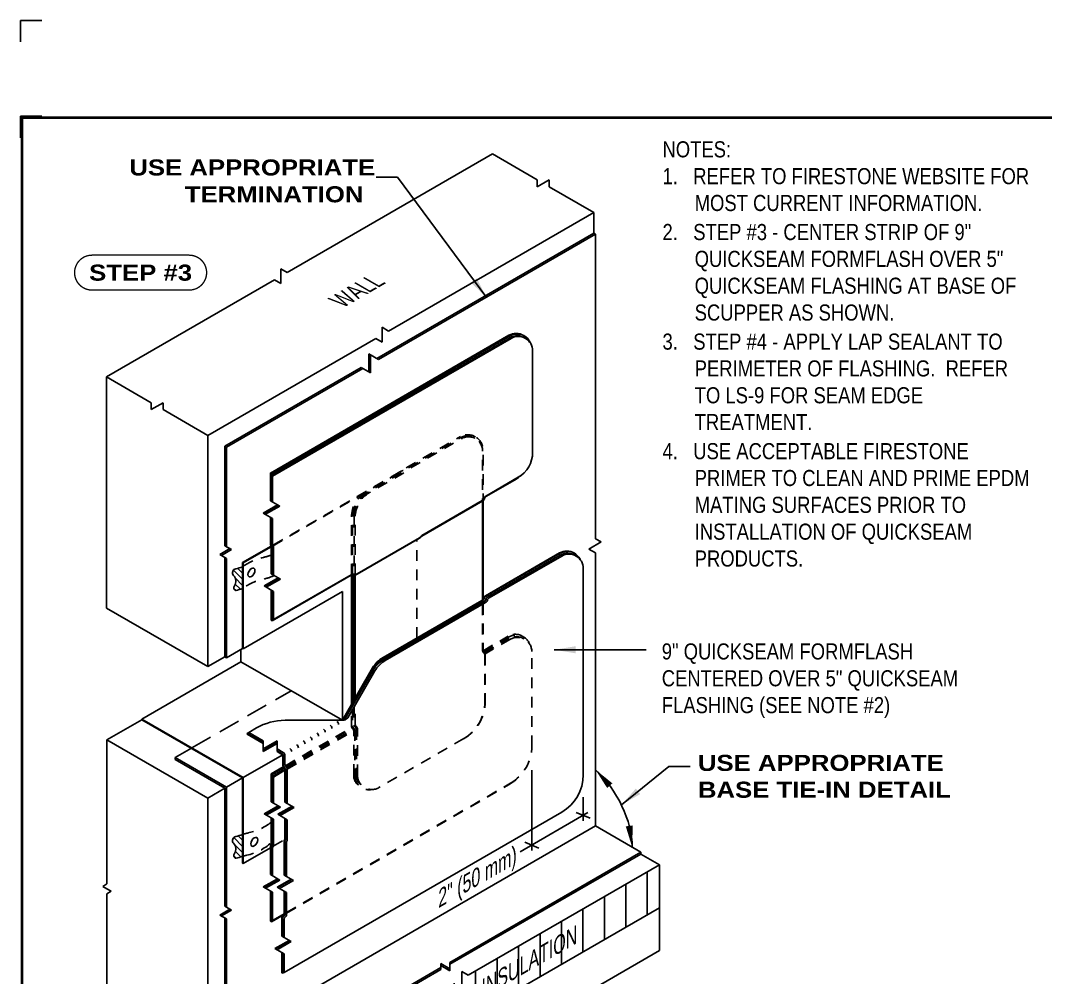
# Model space of a CAD drawing. Header units: inches. Extents: x 277.4 to 297.5, y 73.5 to 90.2.
# Drawn here: x 277.45 to 289.39, y 79.09 to 90.24 of the extents above; entities that cross this region are included whole.
import ezdxf
from ezdxf.enums import TextEntityAlignment as Align

# ---------------------------------------------------------------- set-up
doc = ezdxf.new("R2010")
doc.units = ezdxf.units.IN
doc.header["$MEASUREMENT"] = 0
doc.linetypes.add('HIDDEN', pattern=[0.375, 0.25, -0.125])
doc.linetypes.add('HIDDEN2', pattern=[0.1875, 0.125, -0.0625])
doc.layers.get('0').update_dxf_attribs({"linetype": 'CONTINUOUS'})
doc.layers.get('DEFPOINTS').update_dxf_attribs({"linetype": 'CONTINUOUS'})
for name, color, linetype in [('FSBP-ACCESSORY-OTHER', 7, 'CONTINUOUS'), ('FSBP-ANNO-NOTE', 7, 'CONTINUOUS'), ('FSBP-INSULATION', 7, 'CONTINUOUS'), ('FSBP-MEMBRANE', 7, 'CONTINUOUS'), ('FSBP-SEALANTS', 1, 'CONTINUOUS'), ('FSBP-SUBSTRATE-GENERIC', 9, 'CONTINUOUS'), ('FSBP-TTLB-BORDER', 7, 'CONTINUOUS'), ('FSBP-TTLB-TEXT', 7, 'CONTINUOUS'), ('FSBP-WALL-CURB', 9, 'CONTINUOUS')]:
    doc.layers.add(name, color=color, linetype=linetype)
doc.styles.add('FSBP_ARIAL', font='arial.ttf')
doc.styles.add('FSBP_ARIAL_BOLD', font='')
doc.styles.add('FSBP_ARIAL_NAR', font='ARIALN.TTF')
doc.styles.get('FSBP_ARIAL_BOLD').set_extended_font_data('Arial Black')
doc.dimstyles.new('FSBP-LEADER', dxfattribs={"dimtxt": 0.1875, "dimasz": 0.25, "dimexe": 0.0625, "dimexo": 0.125, "dimgap": 0.125, "dimtad": 0, "dimtih": 1, "dimtoh": 1, "dimdec": 4, "dimzin": 0, "dimdsep": 46, "dimlunit": 4, "dimtxsty": 'FSBP_ARIAL_NAR', "dimcen": 0.09375, "dimclrd": 256, "dimclre": 256, "dimclrt": 256, "dimadec": 0, "dimazin": 0, "dimtfac": 1, "dimtdec": 4, "dimtofl": 0, "dimtmove": 0, "dimatfit": 3, "dimfxl": 0, "dimtolj": 1, "dimtzin": 0, "dimlwd": -1, "dimlwe": -1, "dimarcsym": 0})
pattern_1 = [(135, (140.2080995113329, 55.75598097225668), (-0.03535533905932738, -0.03535533905932737), [])]
pattern_2 = [(45, (0, 0), (-0.02209708691207961, 0.02209708691207961), []), (45, (0, 0.015625), (-0.02209708691207961, 0.02209708691207961), [])]

# ---------------------------------------------------------------- blocks, each defined once
blk = doc.blocks.new('TTLB-EPDM_2')
at = {"layer": 'DEFPOINTS', "linetype": 'Continuous', "ltscale": 1.75}
blk.add_lwpolyline([(-0.015625, 13.88083333333333), (-0.015625, 14.13083333333333), (0.234375, 14.13083333333333)], dxfattribs=at)
at = {"layer": 'DEFPOINTS', "color": 1}
blk.add_lwpolyline([(0.234375, 13.015625), (-0.015625, 13.015625), (-0.015625, 12.765625)], dxfattribs=at)
at = {"layer": 'FSBP-TTLB-BORDER', "const_width": 0.03125}
blk.add_lwpolyline([(20, 0), (20, 13), (0, 13), (0, 0)], dxfattribs=at)
at = {"layer": 'FSBP-TTLB-TEXT'}
for tag, height, style, p in [('MAXIMUM_WARRANTY', 0.1875, 'FSBP_ARIAL_BOLD', (18.03987100774941, 0.2240244307510579)), ('ACCPT_SYSTEMS', 0.21875, 'FSBP_ARIAL', (12.49438170418193, -1.23218745252656))]:
    blk.add_attdef(tag, text='', height=height, dxfattribs=dict(at, style=style)).set_placement(p, align=Align.MIDDLE_LEFT)
for tag, height, style, p in [('DETAIL_DESCP_LINE_1', 0.21875, 'FSBP_ARIAL_BOLD', (10.33118450231211, -0.2831249841755152)), ('DETAIL_DESCP_LINE_2', 0.21875, 'FSBP_ARIAL_BOLD', (10.33118450231211, -0.6812499208775904)), ('ISSUE_REV_DATE', 0.21875, 'FSBP_ARIAL', (16.84069633627263, -0.7282559425942452)), ('DETAIL_NUMBER', 0.4375, 'FSBP_ARIAL', (18.91941590748775, -0.8931630692489421))]:
    blk.add_attdef(tag, text='', height=height, dxfattribs=dict(at, style=style)).set_placement(p, align=Align.MIDDLE_CENTER)

msp = doc.modelspace()

# ---------------------------------------------------------------- hatches: boundary and pattern name
at = {"layer": 'FSBP-ACCESSORY-OTHER'}
h = msp.add_hatch(dxfattribs=at)
h.set_pattern_fill('STEEL', color=256, scale=0.25, angle=90, style=0)
h.set_pattern_definition([(135, (0, 0), (-0.02209708691207961, -0.02209708691207961), []), (135, (-0.015625, 9.567237139237322e-19), (-0.02209708691207961, -0.02209708691207961), [])])
h.paths.add_polyline_path([(280.3676432862377, 84.10415121751436, 0.06028401720655312), (280.3662494280761, 84.11105792967643), (280.034755269431, 83.91966968794794), (280.0414335867009, 83.91581395967452)])
h = msp.add_hatch(dxfattribs=at)
h.set_pattern_fill('STEEL', color=256, scale=0.25, style=0)
h.set_pattern_definition(pattern_2)
h.paths.add_polyline_path([(280.0414335867009, 83.91581395967452), (280.034755269431, 83.91966968794794), (280.034755269431, 82.91966968794813), (280.041433586701, 82.91581395967458)])
h = msp.add_hatch(dxfattribs=at)
h.set_pattern_fill('STEEL', color=256, scale=0.25, style=0)
h.set_pattern_definition(pattern_2)
h.paths.add_polyline_path([(278.8598622434072, 82.09799449279183), (278.8598622434071, 82.09028303624487), (280.034755269431, 81.41195823140093), (280.034755269431, 80.41966968794772), (280.0414335867009, 80.41581395967431), (280.0414335867009, 81.41581395967454)])
at = {"layer": 'FSBP-INSULATION'}
h = msp.add_hatch(dxfattribs=at)
h.set_pattern_fill('LINE', color=256, scale=2, angle=90, style=0)
h.set_pattern_definition([(90, (0, 0), (-0.25, 1.530757942277972e-17), [])])
h.paths.add_polyline_path([(282.5125292799277, 78.52684954085979), (282.5876550544727, 78.48347565470314), (282.5876550544727, 78.6569711993297), (282.6627808290179, 78.61359731317307), (284.8906276528664, 79.89984527663528), (284.8906276528663, 80.3998452766354), (282.6627808290178, 79.11359731317323), (282.5876550544727, 79.15697119932992), (282.5876550544727, 78.9834756547033), (282.5125292799277, 79.02684954085993), (280.3934276241841, 77.80338562947631), (280.3934276241841, 77.30338562947617)])
h.paths.add_polyline_path([(280.3934276241841, 77.80338562947625), (279.6293170865746, 78.24454505405579), (279.6293170865745, 77.74454505405551), (280.3934276241841, 77.30338562947614)])
h.paths.add_polyline_path([(281.6438677471277, 78.13963599480878), (284.0852323889548, 79.48448424419239), (284.0852323889548, 79.8205416804665), (281.6438677471277, 78.47569343108292)], flags=24)
at = {"layer": 'FSBP-MEMBRANE'}
h = msp.add_hatch(color=256, dxfattribs=at)
h.paths.add_polyline_path([(279.848212957944, 83.9698426496429), (279.8287273863587, 83.98109264964297), (279.8287273863587, 82.82321943419585), (279.848212957944, 82.81196943419582)])
h.paths.add_polyline_path([(279.9072099613664, 84.07202845706493), (279.8877243897812, 84.08327845706495), (279.7697303829363, 84.01515458545029), (279.7892159545215, 84.00390458545026)])
h.paths.add_polyline_path([(279.8482129579439, 85.26396360831936), (279.8287273863587, 85.27521360831932), (279.8287273863587, 84.1173403928723), (279.848212957944, 84.10609039287222)])
h.paths.add_polyline_path([(281.4360479139525, 86.1807005475994), (281.4165623423673, 86.1919505475995), (279.8287273863589, 85.27521360831922), (279.848212957944, 85.26396360831929)])
h.paths.add_polyline_path([(281.5231585659059, 86.34128373687265), (281.5036729943207, 86.35253373687256), (281.5036729943208, 86.14165718924478), (281.5231585659059, 86.13040718924482)])
h.paths.add_polyline_path([(284.1460026868418, 87.74529366521884), (284.1265171152566, 87.75654366521884), (281.5991867896753, 86.2973888214134), (281.6186723612605, 86.2861388214134)])
h = msp.add_hatch(color=256, dxfattribs=at)
h.paths.add_polyline_path([(283.1636228169419, 86.53241075375185, -0.2559231608608328), (283.3237098748323, 86.53601453822147, 0.2800479723802074), (283.1506324358605, 86.53991075367533), (282.8312207327324, 86.35549832073283), (282.8312207327324, 86.34049832078121)])
h.paths.add_polyline_path([(282.8312207327324, 86.34049832078124), (282.8312207327325, 86.35549832073283), (280.3713960629875, 84.93531788427035), (280.3843864440443, 84.92781788427031)])
h.paths.add_polyline_path([(280.3843864440443, 84.92781788427034), (280.3713960629876, 84.93531788427036), (280.3713960629875, 84.63275209302515), (280.3843864440442, 84.62525209302517)])
h.paths.add_polyline_path([(280.4667823084751, 84.57768081851587), (280.4537919274184, 84.58518081851584), (280.2890001985566, 84.49003826949733), (280.3019905796133, 84.4825382694973)])
h.paths.add_polyline_path([(280.3843864440443, 84.434966994988), (280.3713960629875, 84.44246699498802), (280.3713960629875, 84.13190907033845, 0.1246123886930916), (280.3760148653266, 84.11827621052149, -0.1246123986733288), (280.3806336672945, 84.10464335091837), (280.3806336672945, 83.78311923327027), (280.3936240483513, 83.77561923327028), (280.3936240483513, 84.10513548432296, 0.1246123986690793), (280.3890052463834, 84.1187683439256, -0.1246123886967401), (280.3843864440443, 84.13240120374296)])
h.paths.add_polyline_path([(280.4760199127822, 83.72804795876102), (280.4630295317254, 83.73554795876105), (280.2982378028636, 83.64040540974246), (280.3112281839203, 83.63290540974246)])
h.paths.add_polyline_path([(280.3936240483513, 83.58533413523313), (280.3806336672945, 83.59283413523308), (280.3806336672945, 83.26331788418084), (280.3936240483513, 83.25581788418083)])
for points in [[(282.8687392186163, 83.45581543215188, 0.199069712494913), (282.8866486769848, 83.48115546305326, -0.2193945329027356), (282.9072901527579, 83.5080728249386), (283.7539634682846, 83.99689989157365, -0.2505942970665958), (283.9110719650723, 84.00201132238283, 0.2854560022212806), (283.7351995845359, 84.00773322490701), (282.885794251604, 83.51732882728764, 0.1990697124904497), (282.8678847932361, 83.49198879638662, -0.2193945329021834), (282.8472433174632, 83.46507143450133), (281.6787298358224, 82.79042986132428, 0.1316524975873674), (281.5567213678942, 82.66842139339612), (281.2200304459189, 82.08525561008763, 0.1632903927364427), (281.259989213956, 82.11113289320248), (281.5754852516429, 82.65758806006286, -0.131652497587382), (281.697493719571, 82.77959652799098)], [(281.3470917568986, 83.77808695675671, -0.0452988547727261), (281.3348016237135, 83.77837367733862, 0.002590280656215928), (281.3341013758418, 83.77845008158596), (281.3341013758417, 82.32033225638074), (281.3470917568986, 82.34283225638096)], [(280.5193464098075, 79.36215911283279), (280.5005825260588, 79.37299244616614), (280.5005825260588, 79.15757038998827), (280.5193464098075, 79.14673705665487)]]:
    msp.add_hatch(color=256, dxfattribs=at).paths.add_polyline_path(points)
h = msp.add_hatch(color=256, dxfattribs=at)
h.paths.add_polyline_path([(280.5193464098075, 79.7678662670476, -0.1534865470329168), (280.5323367908643, 79.79063499518455, 0.1534865470305729), (280.5453271719209, 79.81340372332123), (280.5453271719209, 80.07578303175738), (280.5265632881723, 80.08661636509073), (280.5265632881723, 79.82423705665437, -0.1534865470296851), (280.5135729071156, 79.80146832851788, 0.1534865470307742), (280.5005825260588, 79.77869960038129), (280.5005825260588, 79.56327754420323), (280.5193464098075, 79.5524442108699)])
h.paths.add_polyline_path([(280.6017422742383, 79.50487293636064), (280.5829783904898, 79.51570626969396), (280.418186661628, 79.42056372067542), (280.4369505453766, 79.40973038734208)])
h.paths.add_polyline_path([(280.6277230363518, 80.21849685528531), (280.6089591526032, 80.22933018861862), (280.4441674237414, 80.13418763960004), (280.46293130749, 80.12335430626672)])
h.paths.add_polyline_path([(280.5453271719209, 80.66272132434406, -0.1647989407369759), (280.5499459738889, 80.67635418306587, 0.1647989407368498), (280.554564776228, 80.68998704288315), (280.5545647762279, 80.92541589151223), (280.5358008924793, 80.93624922484555), (280.5358008924794, 80.70082037621651, -0.1647989407370125), (280.5311820901402, 80.68718751639922, 0.1647989407371386), (280.5265632881723, 80.6735546576774), (280.5265632881723, 80.27690146312791), (280.5453271719209, 80.26606812979456)])
h.paths.add_polyline_path([(280.6369606406589, 81.06812971504014), (280.6181967569102, 81.07896304837347), (280.4534050280484, 80.9838204993549), (280.472168911797, 80.9729871660216)])
h.paths.add_polyline_path([(280.5545647762279, 81.51540372341115, 0.1443669948676763), (280.5415743951712, 81.5439319204724, -0.1443669948642305), (280.5285840141146, 81.57246011753284), (280.5285840141146, 81.67301412886141, 0.2679491924313874), (280.5077506807813, 81.70909852068583), (280.4381881974725, 81.74926043914957), (280.4381881974725, 81.72759377248289), (280.4889867970326, 81.69826518735242, -0.2679491924309305), (280.5098201303659, 81.66218079552807), (280.5098201303659, 81.56162678419952, 0.1443669948640442), (280.5228105114226, 81.53309858713912, -0.1443669948694151), (280.5358008924793, 81.50457039007748), (280.5358008924792, 81.12653432288276), (280.5545647762279, 81.11570098954941)])
h.paths.add_polyline_path([(280.4381881974725, 81.82273632150151), (280.4381881974726, 81.84440298816818), (280.2733964686107, 81.74926043914955), (280.2733964686107, 81.72759377248292)])
h.paths.add_polyline_path([(280.1062616983419, 81.9408982927738), (280.1055400105054, 81.94048162610714), (280.1055400105054, 81.91964829277383), (280.2733964686107, 81.8227363215015), (280.2733964686107, 81.84440298816823)])
h = msp.add_hatch(color=256, dxfattribs=at)
h.paths.add_polyline_path([(284.67412130192, 80.52484527663543), (284.6741213019201, 80.54734527663553), (282.4499460670646, 79.26321710606679), (282.4499460670646, 79.24071710606675)])
h.paths.add_polyline_path([(282.3444864829332, 79.24918011386644), (282.3444864829332, 79.2266801138664), (282.4499460670646, 79.16579299457953), (282.4499460670646, 79.18829299457954)])
h.paths.add_polyline_path([(282.3444864829332, 79.1798299867799), (282.3444864829332, 79.2023299867799), (280.3763315730222, 78.06601521973589), (280.3763315730222, 78.04351521973591)])
h.paths.add_polyline_path([(279.8482129579439, 78.37092464431542), (279.8482129579439, 79.7694674393674), (279.8287273863587, 79.78071743936755), (279.8287273863587, 78.35967464431546), (280.3763315730222, 78.04351521973591), (280.3763315730222, 78.0660152197359)])
h.paths.add_polyline_path([(279.9072099613664, 79.87165324678939), (279.8877243897812, 79.8829032467894), (279.7697303829363, 79.81477937517477), (279.7892159545216, 79.80352937517473)])
h.paths.add_polyline_path([(279.8482129579439, 81.3042579776486), (279.2510236591394, 81.64904538007052), (279.2510236591394, 81.62654538007048), (279.8287273863587, 81.29300797764853), (279.8287273863586, 79.91696518259675), (279.8482129579439, 79.90571518259668)])
h = msp.add_hatch(color=256, dxfattribs=at)
h.paths.add_polyline_path([(280.5285840141145, 81.50040372341103, 0.06089207954942937), (280.5250986970818, 81.51339147468401), (280.3806336672944, 81.42998455084775), (280.3936240483512, 81.42248455084773)])
h.paths.add_polyline_path([(280.3936240483512, 81.42248455084773), (280.3806336672944, 81.42998455084772), (280.3806336672944, 81.1274187596026), (280.3936240483512, 81.11991875960256)])
h.paths.add_polyline_path([(280.476019912782, 81.07234748509329), (280.4630295317253, 81.07984748509328), (280.2982378028636, 80.98470493607478), (280.3112281839203, 80.97720493607478)])
h.paths.add_polyline_path([(280.3936240483512, 80.92963366156545), (280.3806336672945, 80.93713366156541), (280.3806336672945, 80.63456787032032, -0.1647989407370122), (280.3760148649554, 80.62093501050303, 0.1647989407370955), (280.3713960629874, 80.60730215178121), (280.3713960629873, 80.27778589984776), (280.3843864440442, 80.27028589984772), (280.3843864440442, 80.59980215178122, -0.1647989407367123), (280.3890052460121, 80.61343501050303, 0.1647989407378836), (280.3936240483513, 80.62706787032037)])
h.paths.add_polyline_path([(280.466782308475, 80.22271462533845), (280.4537919274183, 80.23021462533846), (280.2890001985565, 80.13507207631987), (280.3019905796132, 80.12757207631988)])
h.paths.add_polyline_path([(280.3843864440442, 80.0800008018105), (280.3713960629874, 80.0875008018105), (280.3713960629875, 79.7579845507583), (280.3843864440443, 79.75048455075826)])
at = {"layer": 'FSBP-SEALANTS'}
h = msp.add_hatch(dxfattribs=at)
h.set_pattern_fill('ANSI31', color=256, scale=0.4, angle=90, style=0)
h.set_pattern_definition(pattern_1)
h.paths.add_polyline_path([(279.9392362948138, 83.650734538856, 0.5013340748899141), (279.9576218713468, 83.59456593335914, 0.03266359939281022), (280.034755269431, 83.61800473634116), (280.034755269431, 83.87141332194335, -0.03248841832008108), (279.9576218713468, 83.84797451896134, 0.6227210702240445), (279.929750252683, 83.76955532783097, -0.360930489483325)])
h = msp.add_hatch(dxfattribs=at)
h.set_pattern_fill('ANSI31', color=256, scale=0.4, angle=90, style=0)
h.set_pattern_definition(pattern_1)
h.paths.add_polyline_path([(279.9392362948138, 80.53161079770761, 0.5013340748901058), (279.9576218713468, 80.47544219221074, 0.03807523595706233), (280.034755269431, 80.49900245234534), (280.034755269431, 80.75228958079497, -0.03248841832005869), (279.9576218713468, 80.72885077781295, 0.6227210702243354), (279.929750252683, 80.65043158668257, -0.3609304894832879)])

# ---------------------------------------------------------------- linework, layer by layer
at = {"layer": 'FSBP-ACCESSORY-OTHER'}
for p, q in [((280.034755269431, 82.91966968794809), (280.034755269431, 83.91966968794794)), ((280.034755269431, 83.91966968794794), (280.0414335867009, 83.91581395967451)), ((280.0414335867009, 82.91581395967457), (280.0414335867009, 83.91581395967451)), ((281.1970994472768, 82.08303795537128), (281.1970994472768, 83.58303795537132)), ((280.0414335867009, 82.91581395967457), (280.034755269431, 82.91966968794809)), ((280.0155281039831, 82.76521848848867), (278.8598622434072, 82.09799449279197)), ((280.0414335867009, 81.41581395967452), (278.8598622434071, 82.09799449279191)), ((278.8598622434072, 82.09028303624487), (278.8598622434072, 82.09799449279194)), ((278.8598622434072, 82.09028303624484), (280.034755269431, 81.41195823140097)), ((280.4970209771587, 81.67884746219477), (280.0414335867009, 81.41581395967452)), ((280.034755269431, 81.41195823140097), (280.034755269431, 80.41966968794775)), ((280.034755269431, 80.41966968794773), (280.0414335867009, 80.4158139596743))]:
    msp.add_line(p, q, dxfattribs=at)
at = {"layer": 'FSBP-ACCESSORY-OTHER', "linetype": 'Continuous'}
for p, q in [((281.1970994472768, 83.58303795537132), (280.0414335867009, 82.91581395967457)), ((280.0155281039831, 82.76521848848867), (280.0155281039831, 82.908568878801)), ((280.0155281039831, 82.76521848848867), (281.1970994472768, 82.08303795537128))]:
    msp.add_line(p, q, dxfattribs=at)
at = {"layer": 'FSBP-ACCESSORY-OTHER', "linetype": 'HIDDEN2'}
msp.add_lwpolyline([(281.9042569114424, 84.99222493797006, 0.07720860112717319), (281.8684712384904, 84.97836609630166), (280.386774113937, 84.1229078625833)], format="xyb", dxfattribs=at)
for points in [[(281.4697354655397, 84.74044443390608), (280.3900237533921, 84.11707258625053)], [(282.0631248510613, 83.04152709351429), (282.0631248510613, 84.18387128870125)], [(280.3917362459267, 80.61806129427617), (280.52669621169, 80.69598046683947)]]:
    msp.add_lwpolyline(points, dxfattribs=at)
at = {"layer": 'FSBP-ACCESSORY-OTHER'}
for points in [[(280.3662494280761, 84.11105792967648), (280.034755269431, 83.91966968794794)], [(280.3676432862378, 84.10415121751437), (280.0414335867009, 83.91581395967452)], [(280.0414335867009, 81.41581395967454), (280.0414335867009, 80.41581395967431), (280.3584056819307, 80.59881788418082)]]:
    msp.add_lwpolyline(points, dxfattribs=at)
at = {"layer": 'FSBP-ACCESSORY-OTHER', "linetype": 'Continuous'}
for centre in [(280.138203200169, 83.80486161844692), (280.1706333693554, 80.66696985129477)]:
    msp.add_ellipse(centre, major_axis=(-0.02870495792324174, -0.04971844555217832), ratio=0.5773502691896033, dxfattribs=at)
at = {"layer": 'FSBP-ANNO-NOTE'}
for p, q in [((283.4043852113447, 81.50362271316601), (283.4043852113447, 80.56746060234678)), ((284.0039634682846, 81.18860024710261), (284.0039634682846, 80.91362727039129)), ((284.0580900560212, 81.00737727039133), (283.2706158624106, 80.55272883273042)), ((284.0852762644332, 80.94147573099549), (283.9226506721361, 81.01077880978717)), ((283.4856980074932, 80.59530906295097), (283.3230724151961, 80.66461214174265))]:
    msp.add_line(p, q, dxfattribs=at)
at = {"layer": 'FSBP-ANNO-NOTE', "const_width": 0.015625}
msp.add_lwpolyline([(278.28049101847, 87.09470299202783), (279.4120600009394, 87.09470299202783, 0.9999999999999999), (279.4120600009394, 87.50164179026982), (278.28049101847, 87.50164179026982, 0.9999999999999999)], format="xyb", close=True, dxfattribs=at)
at = {"layer": 'FSBP-ANNO-NOTE'}
for points in [[(284.1460026868419, 81.50788667513511, 0, 0.08203125, 0), (284.3128756767643, 81.32178127044584, 0.08203125, 0.08203125, 0)], [(284.5737616160613, 80.60528796828243, 0, 0.08203125, 0), (284.539777105767, 80.85293059280457, 0.08203125, 0.08203125, 0)]]:
    msp.add_lwpolyline(points, format="xyseb", dxfattribs=at)
msp.add_ellipse((283.9830461091094, 80.94633772522751), major_axis=(-0.4176989407178081, 0.7234757875909054), ratio=0.5773502691896466, start_param=3.926990816999106, end_param=5.218299672537628, dxfattribs=at)
at = {"layer": 'FSBP-INSULATION', "linetype": 'Continuous'}
for p, q in [((284.8906276528662, 80.3998452766355), (284.6741213019201, 80.5248452766355)), ((282.6627808290178, 79.11359731317323), (284.8906276528663, 80.3998452766354)), ((284.8906276528663, 80.39984527663546), (284.8906276528663, 79.8998452766353)), ((282.6627808290178, 78.61359731317307), (284.8906276528663, 79.89984527663526)), ((282.5876550544727, 78.98347565470324), (282.5876550544727, 79.1569711993299)), ((282.5876550544727, 79.1569711993299), (282.6627808290178, 79.11359731317326))]:
    msp.add_line(p, q, dxfattribs=at)
at = {"layer": 'FSBP-MEMBRANE', "linetype": 'Continuous'}
for p, q in [((284.1265171152566, 87.75654366521887), (281.5991867896753, 86.2973888214134)), ((284.1460026868418, 87.74529366521882), (281.6186723612605, 86.28613882141339)), ((284.1460026868418, 87.74529366521882), (284.1265171152565, 87.75654366521884)), ((284.1460026868418, 84.19898549336831), (284.1460026868418, 87.74529366521882)), ((281.5036729943207, 86.35253373687264), (281.6186723612605, 86.28613882141336)), ((281.5036729943208, 86.35253373687264), (281.5036729943208, 86.14165718924481)), ((281.5231585659059, 86.34128373687265), (281.5231585659059, 86.13040718924482)), ((281.4165623423672, 86.19195054759949), (279.8287273863589, 85.27521360831922)), ((281.4360479139525, 86.18070054759941), (279.848212957944, 85.26396360831929)), ((281.5231585659059, 86.13040718924482), (281.4165623423673, 86.19195054759943)), ((279.8287273863587, 85.27521360831933), (279.8482129579439, 85.26396360831937)), ((279.8287273863587, 85.27521360831936), (279.8287273863587, 84.11734039287231)), ((279.8482129579439, 85.26396360831937), (279.848212957944, 84.10609039287223)), ((280.4408015463616, 84.59268081851589), (280.2760098174999, 84.4975382694973)), ((280.4537919274184, 84.58518081851587), (280.2890001985566, 84.4900382694973)), ((280.4667823084752, 84.57768081851587), (280.3019905796133, 84.48253826949731)), ((280.4667823084752, 84.57768081851587), (280.3584056819308, 84.64025209302515)), ((280.2760098174999, 84.4975382694973), (280.3843864440443, 84.43496699498799)), ((284.2117474897628, 84.16102771370403), (284.1460026868418, 84.19898549336831)), ((279.8877243897812, 84.08327845706494), (279.7697303829362, 84.01515458545028)), ((279.9072099613664, 84.0720284570649), (279.8287273863587, 84.11734039287224)), ((284.2117474897628, 84.16102771370403), (284.0678207425648, 84.07793156746565)), ((284.0678207425648, 84.07793156746565), (284.1460026868418, 84.03279320089159)), ((279.7697303829363, 84.01515458545026), (279.8482129579439, 83.96984264964291)), ((279.9072099613664, 84.0720284570649), (279.7892159545215, 84.00390458545024)), ((279.8287273863587, 83.98109264964295), (279.8287273863587, 82.82321943419585)), ((279.8482129579439, 83.96984264964291), (279.8482129579439, 82.81196943419577)), ((284.1460026868418, 80.85225470121513), (284.1460026868418, 84.03279320089159)), ((280.4500391506687, 83.74304795876101), (280.2852474218068, 83.64790540974242)), ((280.4630295317254, 83.73554795876102), (280.2982378028636, 83.64040540974243)), ((280.4760199127821, 83.72804795876102), (280.3112281839203, 83.63290540974243)), ((280.4760199127821, 83.72804795876102), (280.3676432862378, 83.79061923327028)), ((280.2852474218068, 83.64790540974245), (280.3936240483512, 83.58533413523314)), ((280.4381881974725, 81.84440298816817), (280.2733964686107, 81.74926043914958)), ((280.2733964686107, 81.71926043914962), (280.2733964686107, 81.84440298816817)), ((280.4381881974725, 81.82273632150151), (280.2733964686107, 81.72759377248292)), ((280.4381881974725, 81.8144029881682), (280.2733964686107, 81.71926043914962)), ((280.4381881974725, 81.84440298816817), (280.4381881974725, 81.71926043914961)), ((279.8287273863587, 81.29300797764859), (279.8287273863586, 79.91696518259675)), ((279.8482129579439, 81.30425797764863), (279.8482129579439, 79.90571518259668)), ((280.4760199127821, 81.0723474850933), (280.3676432862377, 81.1349187596026)), ((280.6369606406589, 81.06812971504016), (280.5285840141145, 81.13070098954941)), ((280.4500391506685, 81.08734748509333), (280.2852474218068, 80.99220493607474)), ((280.2852474218068, 80.99220493607474), (280.3936240483512, 80.92963366156543)), ((280.4630295317253, 81.0798474850933), (280.2982378028635, 80.98470493607475)), ((280.4760199127821, 81.0723474850933), (280.3112281839203, 80.97720493607476)), ((280.6109798785454, 81.08312971504012), (280.4461881496836, 80.98798716602153)), ((280.4461881496836, 80.98798716602157), (280.5545647762279, 80.92541589151226)), ((280.6181967569102, 81.07896304837348), (280.4534050280484, 80.98382049935489)), ((280.6369606406589, 81.06812971504016), (280.472168911797, 80.97298716602157)), ((279.8482129579439, 78.37092464431542), (284.1460026868418, 80.85225470121516)), ((282.4499460670646, 79.26321710606678), (284.6741213019201, 80.54734527663555)), ((282.4499460670646, 79.24071710606677), (284.6741213019201, 80.52484527663549)), ((284.6741213019201, 80.5248452766355), (284.6741213019201, 80.54734527663551)), ((280.466782308475, 80.22271462533847), (280.3584056819307, 80.28528589984772)), ((280.6277230363518, 80.2184968552853), (280.5193464098074, 80.28106812979455)), ((280.4408015463616, 80.23771462533846), (280.2760098174998, 80.14257207631987)), ((280.2760098174998, 80.14257207631988), (280.3843864440441, 80.08000080181057)), ((280.4537919274183, 80.23021462533846), (280.2890001985565, 80.13507207631987)), ((280.466782308475, 80.22271462533847), (280.3019905796132, 80.12757207631988)), ((280.6017422742383, 80.23349685528525), (280.4369505453765, 80.13835430626666)), ((280.4369505453765, 80.1383543062667), (280.5453271719209, 80.0757830317574)), ((280.6089591526032, 80.22933018861862), (280.4441674237414, 80.13418763960003)), ((280.6277230363518, 80.2184968552853), (280.46293130749, 80.1233543062667)), ((279.9072099613664, 79.87165324678936), (279.8287273863587, 79.9169651825967)), ((279.8877243897812, 79.8829032467894), (279.7697303829362, 79.81477937517474)), ((279.7697303829363, 79.81477937517472), (279.8482129579439, 79.76946743936738)), ((279.9072099613664, 79.87165324678936), (279.7892159545215, 79.8035293751747)), ((279.8287273863586, 79.78071743936748), (279.8287273863587, 78.35967464431548)), ((279.8482129579439, 79.7694674393674), (279.8482129579439, 78.37092464431544)), ((280.6017422742384, 79.50487293636064), (280.493365647694, 79.5674442108699)), ((280.5757615121249, 79.5198729363606), (280.4109697832631, 79.42473038734201)), ((280.4109697832631, 79.42473038734207), (280.5193464098075, 79.36215911283276)), ((280.5829783904898, 79.51570626969396), (280.4181866616279, 79.42056372067537)), ((280.6017422742384, 79.50487293636064), (280.4369505453766, 79.40973038734205)), ((280.3763315730222, 78.06601521973589), (282.3444864829332, 79.20232998677989)), ((280.3763315730222, 78.04351521973591), (282.3444864829332, 79.17982998677988)), ((282.3444864829332, 79.24918011386643), (282.4499460670646, 79.18829299457954)), ((282.3444864829332, 79.24918011386643), (282.3444864829332, 79.17982998677988)), ((282.4499460670646, 79.16579299457953), (282.3444864829332, 79.22668011386642)), ((282.4499460670646, 79.1657929945795), (282.4499460670646, 79.26321710606678))]:
    msp.add_line(p, q, dxfattribs=at)
at = {"layer": 'FSBP-MEMBRANE'}
for p, q in [((280.3713960629875, 84.95615121760365), (283.150632435954, 86.560744087235)), ((280.3584056819307, 84.96365121760364), (280.3713960629875, 84.95615121760365)), ((280.3713960629875, 84.95615121760365), (280.3713960629875, 84.93531788427033)), ((280.3843864440443, 84.92781788427031), (280.3713960629875, 84.93531788427033)), ((280.3843864440443, 84.92781788427031), (280.3843864440443, 84.92781788427031)), ((281.3341013758418, 83.77845008158592), (281.3341013758418, 82.3203322563808)), ((280.3806336672945, 83.24248455084746), (280.3676432862378, 83.24998455084749)), ((280.3936240483513, 83.25581788418081), (280.3806336672945, 83.26331788418081)), ((280.3806336672945, 83.26331788418081), (280.3806336672945, 83.24248455084746)), ((280.3936240483513, 83.25581788418081), (280.3936240483513, 83.25581788418081)), ((280.034755269431, 82.91966968794809), (279.8482129579439, 82.81196943419575)), ((279.8482129579439, 82.81196943419577), (279.8287273863587, 82.82321943419585)), ((280.5296442350125, 82.08303795537128), (281.1970994472768, 82.08303795537128)), ((280.0874978145932, 81.93006495944047), (280.1055400105054, 81.94048162610713)), ((280.0874978145932, 81.93006495944047), (280.0874978145932, 81.92173162610712)), ((280.1055400105054, 81.91964829277381), (280.0874978145932, 81.93006495944047)), ((280.1055400105054, 81.94131495944046), (280.1963109016792, 81.99372155789425)), ((280.1055400105054, 81.94131495944046), (280.1055400105054, 81.94131495944046)), ((280.1055400105054, 81.94131495944046), (280.1055400105054, 81.91964829277381)), ((280.1055400105054, 81.94131495944046), (280.2733964686108, 81.84440298816818)), ((280.0874978145932, 81.92173162610712), (280.2733964686107, 81.81440298816814)), ((280.1055400105054, 81.91964829277381), (280.2733964686107, 81.82273632150151)), ((279.2510236591394, 81.6490453800706), (279.4375659706265, 81.75674563382296)), ((280.4381881974725, 81.7492604391496), (280.5077506807813, 81.70909852068581)), ((280.4381881974725, 81.72759377248292), (280.4889867970326, 81.69826518735243)), ((280.4381881974725, 81.71926043914955), (280.4817699186677, 81.6940985206858)), ((279.8482129579439, 81.30425797764863), (279.2510236591394, 81.64904538007056)), ((279.2510236591394, 81.64904538007058), (279.2510236591394, 81.62654538007043)), ((279.8287273863586, 81.29300797764859), (279.2510236591394, 81.62654538007044)), ((280.5026032520011, 81.65801412886144), (280.502603252001, 81.55746011753389)), ((280.5098201303659, 81.6621807955281), (280.5098201303659, 81.5616267842006)), ((280.5285840141146, 81.67301412886145), (280.5285840141146, 81.5724601175339)), ((280.3676432862377, 81.45831788418101), (280.508357621731, 81.53955934365688)), ((280.3676432862377, 81.45831788418103), (280.3806336672944, 81.45081788418108)), ((280.3806336672944, 81.45081788418109), (280.5157059519367, 81.52880190407937)), ((280.3806336672944, 81.42998455084775), (280.5250986970818, 81.51339147468398)), ((280.3936240483512, 81.42248455084774), (280.5285840141145, 81.50040372341101)), ((280.034755269431, 81.41195823140097), (279.8482129579439, 81.30425797764863)), ((280.3806336672944, 81.42998455084775), (280.3936240483512, 81.42248455084774)), ((284.6741213019201, 80.5473452766356), (284.1460026868418, 80.85225470121513)), ((280.3713960629873, 79.73715121742494), (280.5171597474079, 79.8213079198632)), ((280.3843864440441, 79.75048455075829), (280.5193464098075, 79.82840372332156)), ((280.3713960629873, 79.73715121742494), (280.3584056819306, 79.74465121742496)), ((280.3843864440441, 79.75048455075829), (280.3713960629874, 79.75798455075828)), ((280.3843864440441, 79.75048455075829), (280.3843864440441, 79.75048455075829)), ((280.5005825260588, 79.15757038998824), (280.5005825260588, 79.3729924461661)), ((280.5193464098075, 79.1467370566549), (280.5193464098075, 79.24116226240525)), ((280.493365647694, 79.14090372332157), (280.5005825260588, 79.1367370566549)), ((280.5005825260588, 79.1367370566549), (280.5005825260588, 79.15757038998824)), ((280.5005825260588, 79.15757038998824), (280.5193464098075, 79.1467370566549)), ((280.5005825260588, 79.1367370566549), (280.518624721971, 79.14715372332157))]:
    msp.add_line(p, q, dxfattribs=at)
at = {"layer": 'FSBP-MEMBRANE', "linetype": 'HIDDEN2'}
for p, q in [((281.3341013758418, 84.45468596597799), (281.3341013758418, 83.78495626593612)), ((283.1571656129873, 83.02547215237257), (283.1571656129873, 83.02547215237257)), ((280.5343383838444, 81.5545593436568), (281.3057101899809, 81.999911063575)), ((280.5416867140501, 81.54380190407932), (281.3126166290273, 81.98889849801769)), ((280.5510794591952, 81.52839147468391), (281.3243541605625, 81.97484183167587)), ((280.5545647762279, 81.51540372341096), (281.3290495609863, 81.9625527223745)), ((280.5453271719209, 79.83757038998817), (283.1413948302879, 81.3364107513808))]:
    msp.add_line(p, q, dxfattribs=at)
at = {"layer": 'FSBP-MEMBRANE', "linetype": 'HIDDEN'}
msp.add_line((279.4442442878963, 81.76060136209647), (280.5999101484722, 82.42782535779334), dxfattribs=at)
at = {"layer": 'FSBP-MEMBRANE'}
for points in [[(280.3584056819308, 84.64025209302518), (280.3584056819308, 84.96365121760365), (283.1376611385003, 86.568255104986)], [(280.3713960629875, 84.63275209302519), (280.3713960629875, 84.93531788427035), (283.150636108969, 86.53991287434552)], [(282.8312207327325, 84.6379983204342), (282.8312207327325, 83.48632952476125)], [(282.8362725475879, 84.64090993067207), (282.8362725475879, 83.49223216493247)], [(281.3030687988729, 82.2665822563809), (281.3030687988729, 83.77443355490622)], [(281.3160591799297, 82.28908225638091), (281.3160591799297, 83.77791510792477)], [(281.3470917568986, 82.34283225638097), (281.3470917568986, 83.77808695675671)], [(280.3676432862378, 83.24998455084749), (280.3676432862378, 83.60033413523317)], [(280.3806336672945, 83.26331788418085), (280.3806336672945, 83.59283413523318)], [(280.3676432862377, 81.45831788418107), (280.3676432862377, 81.13491875960263)], [(280.3806336672944, 81.45081788418108), (280.3806336672944, 81.12741875960263)], [(280.5285840141145, 81.50040372341101), (280.5285840141145, 81.13070098954938)], [(280.5358008924793, 81.50457039007763), (280.5358008924793, 81.12653432288278)], [(280.5545647762279, 81.51540372341096), (280.5545647762279, 81.11570098954945)], [(280.3936240483512, 81.42248455084774), (280.3936240483512, 81.11991875960263)], [(280.3584056819307, 80.09500080181058), (280.3584056819307, 79.74465121742494)], [(280.3713960629874, 80.08750080181058), (280.3713960629874, 79.73715121742498)], [(280.3843864440442, 80.08000080181057), (280.3843864440442, 79.75048455075829)], [(280.5193464098075, 80.09078303175735), (280.5193464098075, 79.82840372332156)], [(280.5265632881723, 80.08661636509075), (280.5265632881723, 79.82423705665448)], [(280.5453271719209, 80.07578303175741), (280.5453271719209, 79.81340372332113)], [(280.493365647694, 79.56744421086994), (280.493365647694, 79.78286626704782)], [(280.5005825260588, 79.56327754420327), (280.5005825260588, 79.77869960038116)], [(280.5193464098075, 79.55244421086995), (280.5193464098075, 79.76786626704782)], [(280.493365647694, 79.14090372332157), (280.493365647694, 79.37715911283277)], [(280.5193464098075, 79.1467370566549), (280.5193464098075, 79.36215911283276)]]:
    msp.add_lwpolyline(points, dxfattribs=at)
for points in [[(280.3843864440443, 84.6252520930252), (280.3843864440443, 84.92781788427031), (283.1636228169443, 86.53241075375323, -0.577350269314227), (283.4136228169982, 86.38807318648695), (283.4136228161933, 85.20253174267245, -0.2679491926546393), (283.246956149134, 84.91385660802625), (282.869106379173, 84.69570494252085, 0.2193945329014324), (282.8484649034001, 84.66878758063557, -0.2193945329016158), (282.8278234276273, 84.64187021875033), (282.1246066427562, 84.23586781878052, 0.1308290242539824), (282.1104325576686, 84.22235107306128, -0.1308290242545507), (282.0962584725809, 84.20883432734198), (281.3712745634139, 83.79026467222626, -0.1343790405580758), (281.3358002618164, 83.78478357464948, 0.1343790405580881), (281.3003259602188, 83.77930247707266), (280.3936240483513, 83.25581788418086), (280.3936240483513, 83.58533413523318)], [(283.2755676899525, 84.93238820147393, -0.05060777686478695), (283.2209753867745, 84.8930232739995), (282.874922367412, 84.69322947156284, 0.2193945329014324), (282.8542808916392, 84.6663121096776, -0.2193945329016158), (282.8336394158663, 84.63939474779235), (282.1246066427562, 84.23003448544316, 0.1308290242539824), (282.1104325576686, 84.21651773972387, -0.1308290242545507), (282.0962584725809, 84.20300099400461), (281.370275925311, 83.78385477491541, -0.1343790405580758), (281.3348016237135, 83.77837367733864, 0.1343790405580881), (281.299327322116, 83.77289257976183), (280.3806336672945, 83.2424845508475)], [(280.3676432862378, 83.79061923327035), (280.3676432862378, 84.10415121751433, 0.124612398671964), (280.3630244842699, 84.11778407711726, -0.124612388696019), (280.3584056819308, 84.13141693693454), (280.3584056819308, 84.449966994988)], [(280.3806336672945, 83.78311923327031), (280.3806336672945, 84.10464335091845, 0.124612398671964), (280.3760148653266, 84.11827621052143, -0.124612388696019), (280.3713960629875, 84.13190907033872), (280.3713960629875, 84.44246699498801)], [(280.3936240483513, 83.77561923327036), (280.3936240483513, 84.10513548432263, 0.124612398671964), (280.3890052463834, 84.11876834392561, -0.124612388696019), (280.3843864440443, 84.13240120374289), (280.3843864440443, 84.43496699498802)], [(281.259989213956, 82.1111328932025), (281.5754852516429, 82.65758806006282, -0.1316524975873978), (281.697493719571, 82.77959652799096), (282.8660072012119, 83.45423810116802, 0.2193945329016158), (282.8866486769848, 83.48115546305326, -0.2193945329014343), (282.9072901527577, 83.5080728249385), (283.7539634682846, 83.99689989157366, -0.5773502691896439), (284.0039634682846, 83.85256232427626), (284.0039634682846, 81.44725678798423, -0.2679491924311219), (283.7539634682846, 81.014244086092), (280.5193464098076, 79.1467370566549)], [(281.1970994472768, 82.08303795537131), (281.5495044895293, 82.69342139339614, -0.1316524975873981), (281.6715129574575, 82.81542986132428), (282.8219842431862, 83.47965476783469, 0.2193945329016158), (282.8426257189591, 83.50657212971994, -0.2193945329014343), (282.8632671947319, 83.53348949160518), (283.727982706171, 84.032733224907)], [(281.2067219517633, 82.0830379553713), (281.5567213678942, 82.6892547267295, -0.1316524975874019), (281.6787298358225, 82.81126319465764), (282.829201121551, 83.475488101168, 0.2193945329016158), (282.8498425973239, 83.50240546305326, -0.2193945329014343), (282.8704840730968, 83.5293228249385), (283.7351995845359, 84.02856655824033, -0.443615370296543), (283.9704229750058, 83.95283794313463, -0.443615370296543)], [(281.2200304459189, 82.08525561008764), (281.5567213678942, 82.66842139339616, -0.1316524975873992), (281.6787298358224, 82.79042986132433), (282.8472433174632, 83.46507143450135, 0.2193945329016158), (282.8678847932361, 83.4919887963866, -0.2193945329014343), (282.8885262690089, 83.51890615827183), (283.7351995845359, 84.00773322490701)], [(283.727982706171, 84.032733224907, -0.274659947139077), (283.8982317662642, 84.0306047790455, -0.274659947139077)], [(283.7351995845359, 84.00773322490701, -0.2854560022358045), (283.9110719650797, 84.00201132237787, -0.2854560022358045)], [(281.1970994472768, 82.08303795537128, 0.243803193952345), (281.259989213956, 82.1111328932025, 0.3494596192737156)], [(280.5285840141145, 81.57246011753384, 0.1443669948688037), (280.5415743951712, 81.5439319204724, -0.1443669948685457), (280.5545647762279, 81.51540372341096, 14.2070671817693)], [(280.5026032520011, 81.5574601175339, 0.1443669948688037), (280.5155936330577, 81.52893192047247, -0.1443669948685457), (280.5285840141145, 81.50040372341103, 14.2070671817693)], [(280.5098201303658, 81.56162678420051, 0.1443669948688037), (280.5228105114226, 81.53309858713908, -0.1443669948685457), (280.5358008924793, 81.50457039007763, 14.2070671817693)], [(280.3676432862377, 80.94463366156543), (280.3676432862378, 80.64206787032032, -0.1647989407368495), (280.3630244838986, 80.62843501050304, 0.1647989508255784), (280.3584056819307, 80.61480215090006), (280.3584056819307, 80.28528589984775)], [(280.3806336672945, 80.93713366156544), (280.3806336672945, 80.63456787032032, -0.1647989407368495), (280.3760148649554, 80.62093501050305, 0.1647989508255784), (280.3713960629874, 80.60730215090007), (280.3713960629874, 80.27778589984776)], [(280.3936240483512, 80.92963366156543), (280.3936240483513, 80.62706787032032, -0.1647989407368495), (280.3890052460122, 80.61343501050304, 0.1647989508255784), (280.3843864440442, 80.59980215090006), (280.3843864440442, 80.27028589984776)], [(280.5285840141146, 80.9404158915122), (280.5285840141146, 80.70498704288359, -0.1647989407368498), (280.5239652117755, 80.69135418306631, 0.1647989508256215), (280.5193464098075, 80.67772132346333), (280.5193464098075, 80.28106812979452)], [(280.5358008924793, 80.9362492248456), (280.5358008924794, 80.70082037621651, -0.1647989407368498), (280.5311820901402, 80.68718751639923, 0.1647989508256215), (280.5265632881723, 80.67355465679626), (280.5265632881723, 80.27690146312791)], [(280.5545647762279, 80.92541589151226), (280.554564776228, 80.68998704288316, -0.1647989407368498), (280.5499459738889, 80.67635418306588, 0.1647989508256215), (280.5453271719209, 80.6627213234629), (280.5453271719209, 80.26606812979459)], [(280.5193464098075, 79.82840372332156, -0.1534865470306913), (280.5063560287508, 79.8056349951849, 0.1534865470310558), (280.4933656476941, 79.78286626704823, -9.315494651751225)], [(280.5265632881723, 79.82423705665448, -0.1534865470306913), (280.5135729071155, 79.80146832851784, 0.1534865470310558), (280.5005825260588, 79.77869960038116, -9.315494651751225)], [(280.5453271719209, 79.81340372332113, -0.1534865470306913), (280.5323367908642, 79.79063499518449, 0.1534865470310558), (280.5193464098075, 79.76786626704782, -9.315494651751225)]]:
    msp.add_lwpolyline(points, format="xyb", dxfattribs=at)
at = {"layer": 'FSBP-MEMBRANE', "linetype": 'HIDDEN2', "flags": 128}
for points in [[(281.3030687988729, 84.45176929931128, -0.2679491924310549), (281.4697354655395, 84.7404444339061), (281.8968867179545, 84.98706032447257, 0.1308290242545507), (281.9111784415547, 85.00045262597175, -0.1308290242539824), (281.9254701651548, 85.01384492747081), (282.5732821665312, 85.38785936084972)], [(281.3160591799297, 83.78415333831666), (281.3160591799297, 84.44426929931129, -0.2679491924311191), (281.4827258465963, 84.73294443390607), (281.9098770990113, 84.97956032447257, 0.1308290242545507), (281.9241688226115, 84.99295262597175, -0.1308290242539824), (281.9384605462116, 85.00634492747079), (282.5862725475879, 85.38035936084968, -0.5773502691896244), (282.8362725475879, 85.23602179355228), (282.8362725475879, 84.64780622250342)], [(281.3470917568986, 83.78443701109602), (281.3470917568986, 84.44718596597794, -0.2679491924311291), (281.5137584235653, 84.73586110057276), (281.9228674800681, 84.97206032447258, 0.1308290242545507), (281.9371592036684, 84.98545262597176, -0.1308290242539824), (281.9514509272683, 84.9988449274708), (282.5812207327324, 85.36244269418304, -0.5773502691896232), (282.8312207327324, 85.21810512688562), (282.8312207327325, 84.64387614937503)]]:
    msp.add_lwpolyline(points, format="xyb", dxfattribs=at)
at = {"layer": 'FSBP-MEMBRANE', "linetype": 'HIDDEN2'}
for points in [[(282.7413077911233, 85.36604647833005, 0.2800479732976707), (282.5682303516757, 85.36994269418304)], [(282.7463596060902, 85.38396314492546, 0.2800479735116838), (282.5732821665311, 85.38785936084972)], [(281.3341013758418, 84.45468596597797, -0.2679491924311788), (281.5007680425085, 84.7433611005728, -0.2679491924311788)], [(282.8362725475879, 83.43707079089396), (282.8362725475879, 82.89424832050764, 0.1534865470306913), (282.8492629286446, 82.871479592371, -0.1534865470310558), (282.8622533097014, 82.84871086423432), (282.8622533097014, 82.30309012067877, -0.2679491924311326), (282.6122533097014, 81.87007741878658), (281.6230725190121, 81.29897362300491, -0.5773502691896255), (281.3730725190121, 81.44331119030232), (281.3730725190121, 81.98796938904118, 0.1534865470310558), (281.3600821379554, 82.01073811717787, -0.1534865470306913), (281.3470917568986, 82.0335068453145), (281.3470917568986, 82.26199892304761)], [(282.8312207327325, 83.43415412422728), (282.8312207327325, 82.89133165384096, 0.1534865470306913), (282.8442111137892, 82.86856292570431, -0.1534865470310558), (282.8572014948459, 82.84579419756764), (282.857201494846, 82.30017345401211, -0.2679491924311326), (282.607201494846, 81.86716075211989)], [(280.5453271719209, 79.8434037233215), (283.1543852113447, 81.34974408471416, 0.2679491924311176), (283.4043852113447, 81.78275678660637), (283.4043852113447, 82.88272826815532, 0.577373433821542), (283.1544319800695, 83.02710442116289), (282.8596119185934, 82.8568899793071)], [(282.8362725475879, 82.89424832050764), (283.1284044483386, 83.06291075204493, -0.2800479744998541), (283.3014818884125, 83.05901453579175)], [(282.8409679480117, 82.88195921120634), (283.141394829363, 83.05541075202632, -0.4707935993006312), (283.3820617066552, 82.96606349354563)], [(282.8527054795469, 82.86790254486453), (283.141394829247, 83.03457741862604, -0.2803851423831583), (283.3144722695441, 83.03068120230019)], [(281.4189625026064, 81.29995317218444, -0.2800479732774768), (281.3290495609864, 81.44789452363578), (281.3290495609863, 81.9625527223745, 0.1534865470310558), (281.3160591799297, 81.98532145051117, -0.1534865470306913), (281.3030687988729, 82.00809017864782), (281.3030687988729, 82.18574892304753)], [(281.3160591799297, 82.20824892304755), (281.3160591799297, 82.01559017864781, 0.1534865470306913), (281.3290495609864, 81.99282145051117, -0.1534865470310558), (281.3420399420431, 81.9700527223745), (281.3420399420431, 81.44039452363577, 0.4702165960048484), (281.5397503746016, 81.27664452401123)], [(281.3341013758418, 82.23949892304744), (281.3341013758418, 82.02600684531447, 0.1534865470306913), (281.3470917568985, 82.00323811717782, -0.1534865470310558), (281.3600821379553, 81.98046938904115), (281.3600821379552, 81.4508111903024, 0.2800479732772713), (281.4499950795752, 81.30286983885112)]]:
    msp.add_lwpolyline(points, format="xyb", dxfattribs=at)
msp.add_lwpolyline([(281.3030687988729, 83.78045749365059), (281.3030687988729, 84.45176929931122)], dxfattribs=at)
at = {"layer": 'FSBP-MEMBRANE'}
for centre, radius, start, end in [((283.220975386923, 86.42390652069251), 0.1666666666666667, 57.42081868850373, 119.9999999999998), ((283.2339657692873, 86.41640651993761), 0.1666666666666667, 19.2652465066139, 119.9999999999998), ((283.2339657692208, 86.39557318645579), 0.1666666666666667, 57.42081916423736, 119.9999999999998), ((280.5296442350125, 81.41637128870462), 0.6666666666666666, 89.9999999999993, 120.0000000000006), ((281.1121882264477, 82.0340144391684), 0.04166666666666666, 0, 60.00000000000403), ((280.8777116468228, 81.89863932280329), 0.04166666666666666, 0, 60.00000000000403), ((280.9558705066977, 81.94376436159166), 0.04166666666666666, 0, 60.00000000000403), ((281.0340293665727, 81.98888940038003), 0.04166666666666666, 0, 60.00000000000403), ((280.7213939270728, 81.80838924522655), 0.04166666666666666, 0, 60.00000000000403), ((280.7995527869478, 81.85351428401492), 0.04166666666666666, 0, 60.00000000000403), ((280.4609365853344, 81.65801412886144), 0.04166666666666666, 0, 60.00000000000403), ((280.4681534636993, 81.6621807955281), 0.04166666666666666, 0, 60.00000000000403), ((280.4869173474479, 81.67301412886144), 0.04166666666666666, 0, 60.00000000000403), ((280.5650762073229, 81.71813916764981), 0.04166666666666666, 0, 60.00000000000403), ((280.6432350671978, 81.76326420643818), 0.04166666666666666, 0, 60.00000000000403)]:
    msp.add_arc(centre, radius, start, end, dxfattribs=at)
at = {"layer": 'FSBP-MEMBRANE', "linetype": 'HIDDEN2'}
msp.add_arc((282.8913948302878, 81.76942345327303), 0.5, 300.0000000000002, 316.8130595060344, dxfattribs=at)
at = {"layer": 'FSBP-SEALANTS', "linetype": 'HIDDEN2', "flags": 128}
for points in [[(280.3676432862378, 84.00819517972877, -0.03953232106589744), (280.2737576911985, 83.97994108307586, 0.1035088072150838), (280.0414335867009, 83.87630850775088)], [(280.4033609332627, 83.76999764014568, -0.05519899449382382), (280.2737576911985, 83.72653249747367, 0.1035088072150838), (280.0414335867009, 83.62289992214869)], [(280.0414335867009, 80.75462724965224, -0.02943727827753359), (280.1118033395256, 80.77426598392819, 0.1155413540010971), (280.3676432862377, 80.89576214948495, 0.1155413540010971)], [(280.0414335867009, 80.50099610968081, -0.01780090584355729), (280.0842748309694, 80.5118848695009, 0.1302829588012666), (280.3676432862378, 80.65668427312578, 0.1302829588012666)]]:
    msp.add_lwpolyline(points, format="xyb", dxfattribs=at)
at = {"layer": 'FSBP-SEALANTS', "flags": 128}
for points in [[(280.034755269431, 83.87141332194335, -0.03248841832006587), (279.9576218713468, 83.84797451896134, 0.6227210702242598), (279.929750252683, 83.76955532783097, -0.360930489483325), (279.9392362948138, 83.650734538856, 0.5013340748900419), (279.9576218713468, 83.59456593335912, 0.03266359939281078), (280.034755269431, 83.61800473634116, 0.03248841832006764)], [(280.034755269431, 80.75228958079497, -0.03248841832006657), (279.9576218713468, 80.72885077781295, 0.6227210702242598), (279.929750252683, 80.65043158668257, -0.360930489483325), (279.9392362948138, 80.5316107977076, 0.5013340748900419), (279.9576218713468, 80.47544219221074, 0.03807523595707223), (280.034755269431, 80.49900245234534, 0.05200998979517191)]]:
    msp.add_lwpolyline(points, format="xyb", dxfattribs=at)
at = {"layer": 'FSBP-SUBSTRATE-GENERIC'}
for p, q in [((279.6293170865746, 82.70808984393632), (278.4477457432808, 83.39027037705371)), ((279.8287273863587, 82.82321943419582), (279.6293170865746, 82.70808984393632)), ((278.4544240605508, 81.85620319223293), (278.8598622434071, 82.09028303624483)), ((279.6293170865746, 81.17787838738909), (278.4544240605508, 81.85620319223293))]:
    msp.add_line(p, q, dxfattribs=at)
at = {"layer": 'FSBP-SUBSTRATE-GENERIC', "linetype": 'Continuous'}
for p, q in [((284.8906276528663, 79.8998452766353), (284.8906276528663, 79.39984527663543)), ((282.6627808290178, 78.1135973131733), (284.8906276528663, 79.39984527663559))]:
    msp.add_line(p, q, dxfattribs=at)
at = {"layer": 'FSBP-WALL-CURB', "linetype": 'Continuous'}
for p, q in [((280.5549651812208, 87.30021740109326), (282.9449457719628, 88.68007333851615)), ((283.4662593188584, 88.37909282188384), (282.9449457719628, 88.68007333851615)), ((283.4662593188584, 88.29887332203116), (283.605203568361, 88.37909282188387)), ((283.4662593188584, 88.29887332203116), (283.4662593188584, 88.37909282188387)), ((283.605203568361, 88.37909282188387), (283.605203568361, 88.29887332203116)), ((284.1265171152565, 87.99789280539882), (283.605203568361, 88.29887332203116)), ((281.7365365245145, 86.61803686797587), (284.1265171152565, 87.99789280539882)), ((284.1265171152565, 87.75654366521884), (284.1265171152565, 87.99789280539882)), ((280.4798394066757, 87.17009574262322), (280.4798394066757, 87.34359128724985)), ((280.4798394066757, 87.34359128724985), (280.5549651812208, 87.3002174010932)), ((278.4477457432808, 86.08361369135697), (280.4047136321307, 87.21346962877992)), ((280.4798394066757, 87.17009574262322), (280.4047136321307, 87.21346962877989)), ((281.6614107499695, 86.48791520950591), (281.6614107499694, 86.66141075413255)), ((281.6614107499694, 86.66141075413255), (281.7365365245145, 86.6180368679759)), ((279.6293170865746, 85.40143315823961), (281.5862849754244, 86.53128909566259)), ((281.6614107499694, 86.48791520950591), (281.5862849754244, 86.53128909566259)), ((278.9690592901764, 85.78263317472461), (278.4477457432808, 86.08361369135697)), ((278.4477457432808, 83.39027037705371), (278.4477457432808, 86.08361369135697)), ((278.9690592901765, 85.70241367487192), (279.108003539679, 85.78263317472467)), ((278.9690592901764, 85.70241367487195), (278.9690592901764, 85.78263317472467)), ((279.108003539679, 85.78263317472467), (279.108003539679, 85.70241367487195)), ((279.6293170865746, 85.40143315823961), (279.1080035396791, 85.70241367487183)), ((279.6293170865746, 82.70808984393632), (279.6293170865746, 85.40143315823961)), ((278.4544240605508, 80.17771195337667), (278.4544240605508, 81.85620319223295)), ((279.8287273863587, 81.29300797764859), (279.6293170865746, 81.17787838738909)), ((279.6293170865746, 78.24454505405572), (279.6293170865746, 81.17787838738909)), ((278.4047286216564, 80.14902027835348), (278.4544240605507, 80.17771195337656)), ((278.4544240605507, 80.12032860333039), (278.4047286216564, 80.14902027835348)), ((278.5041194994449, 80.09163692830728), (278.4544240605507, 80.12032860333039)), ((278.5041194994449, 80.09163692830728), (278.4544240605507, 80.0629452532842)), ((278.4544240605507, 77.29387095515965), (278.4544240605508, 80.0629452532842))]:
    msp.add_line(p, q, dxfattribs=at)

# ---------------------------------------------------------------- block references
msp.add_blockref('TTLB-EPDM_2', (277.4627011304549, 76.10429549643558))

# ---------------------------------------------------------------- texts
at = {"layer": 'FSBP-ANNO-NOTE', "style": 'FSBP_ARIAL_BOLD'}
msp.add_text('STEP #3', height=0.1875, dxfattribs=at).set_placement((278.8462755097046, 87.29817239114882), align=Align.MIDDLE_CENTER)
at = {"layer": 'FSBP-ANNO-NOTE', "linetype": 'Continuous', "style": 'FSBP_ARIAL_NAR', "oblique": 329.9999999999999}
msp.add_text('WALL', height=0.1875, rotation=30.00000000000054, dxfattribs=at).set_placement((281.4130691366145, 87.11346341761511), align=Align.MIDDLE)
at = {"layer": 'FSBP-ANNO-NOTE', "style": 'FSBP_ARIAL_NAR', "oblique": 30}
msp.add_text('2" (50 mm)', height=0.1875, rotation=30.00000000000054, dxfattribs=at).set_placement((283.1811583342949, 80.50108050479182), align=Align.MIDDLE_RIGHT)
msp.add_text('FIRESTONE INSULATION', height=0.1875, rotation=30.00000000000054, dxfattribs=at).set_placement((282.7707361185187, 78.92592532862709), align=Align.MIDDLE)
at = {"layer": 'FSBP-ANNO-NOTE', "char_height": 0.1875, "attachment_point": 1}
for s, width, heights, insert, style in [('\\A1;NOTES:\\P1.   REFER TO FIRESTONE WEBSITE FOR \\P{\\W6.27837; }MOST CURRENT INFORMATION.\\P{\\H0.08333x;\\P}2.   STEP #3 - CENTER STRIP OF 9" \\P{\\W6.27837; }QUICKSEAM FORMFLASH OVER 5" \\P{\\W6.27837; }QUICKSEAM FLASHING AT BASE OF \\P{\\W6.27837; }SCUPPER AS SHOWN.\\P{\\H0.08333x;\\P}3.   STEP #4 - APPLY LAP SEALANT TO \\P{\\W6.27837; }PERIMETER OF FLASHING.  REFER \\P{\\W6.27837; }TO LS-9 FOR SEAM EDGE \\P{\\W6.27837; }TREATMENT. \\P{\\H0.08333x;\\W9.4179;        \\W1;\\P}4.   USE ACCEPTABLE FIRESTONE \\P{\\W6.27837; }PRIMER TO CLEAN AND PRIME EPDM \\P{\\W6.27837; }MATING SURFACES PRIOR TO \\P{\\W6.27837; }INSTALLATION OF QUICKSEAM \\P{\\W6.27837; }PRODUCTS.', 4.285926847037388, [5.667093284983238], (284.9269108879902, 88.8283760117661), 'FSBP_ARIAL_NAR'), ('{\\W1.54052; }USE APPROPRIATE \\P{\\W9.30333; }TERMINATION', 2.868031273225654, [0.6446660053249502], (278.5865491211077, 88.61711248428662), 'FSBP_ARIAL_BOLD'), ('9" QUICKSEAM FORMFLASH CENTERED OVER 5" QUICKSEAM\\PFLASHING (SEE NOTE #2)', 3.829274702860971, [1.111188573757261], (284.9184251126538, 82.97909731307685), 'FSBP_ARIAL_NAR'), ('USE APPROPRIATE BASE TIE-IN DETAIL', 3.296141878914625, [0.6446660053249502], (285.3391204405165, 81.68087058479695), 'FSBP_ARIAL_BOLD')]:
    msp.add_mtext_dynamic_manual_height_columns(s, width=width, gutter_width=5, heights=heights, dxfattribs=dict(at, insert=insert, style=style))

# ---------------------------------------------------------------- leaders
at = {"layer": 'FSBP-ANNO-NOTE'}
for points in [[(282.8784032834124, 87.0059448084243), (281.8390081397996, 88.41094206644827), (281.5890081397996, 88.41094206644827)], [(283.6648362466019, 82.90464418819927), (284.7380416884091, 82.90464418819927)], [(284.4483822544788, 81.09784571343053), (284.9991045535037, 81.5468724967839), (285.2491045535037, 81.5468724967839)]]:
    msp.add_leader(points, dimstyle='FSBP-LEADER', dxfattribs=at)

doc.saveas('drawing.dxf')
